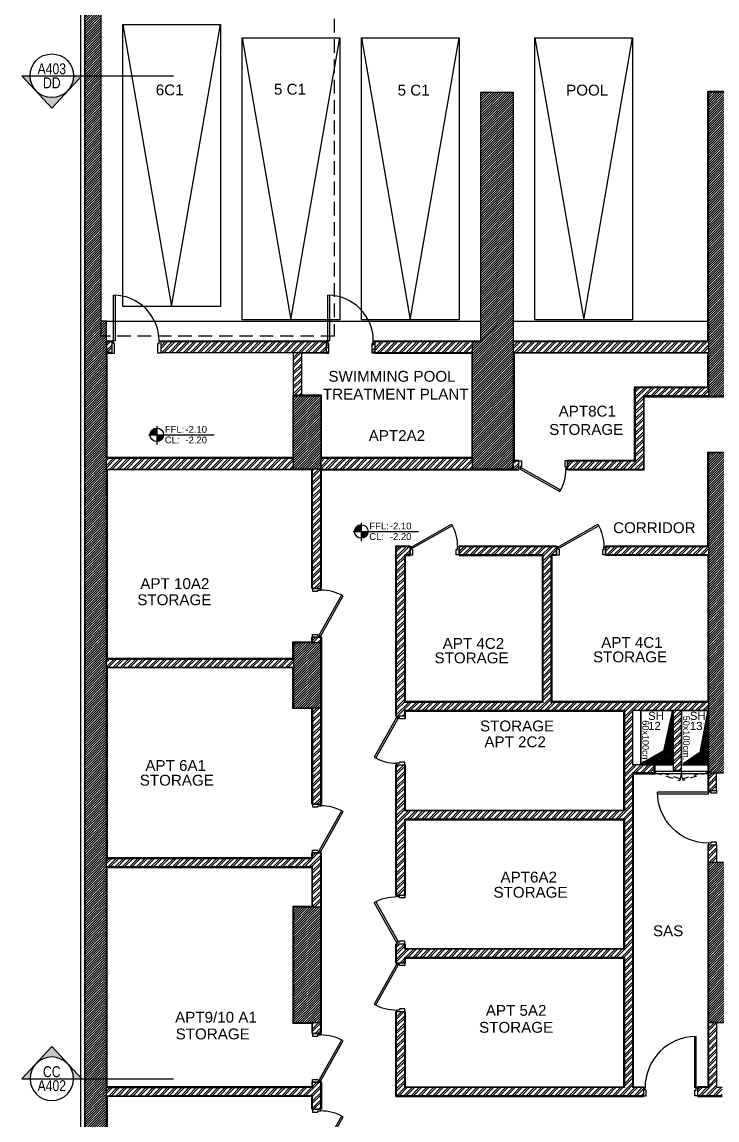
# Model space of a CAD drawing. Header units: inches. Extents: x -1.1 to 43.2, y -10.1 to 58.7.
# Drawn here: x -1.08 to 11.74, y 5.25 to 25.49 of the extents above; entities that cross this region are included whole.
import ezdxf
from ezdxf.enums import TextEntityAlignment as Align

# ---------------------------------------------------------------- set-up
doc = ezdxf.new("R2010")
doc.units = ezdxf.units.IN
doc.header["$MEASUREMENT"] = 0
doc.linetypes.add('HIDDEN', pattern=[0.375, 0.25, -0.125])
doc.linetypes.add('HIDDEN2', pattern=[0.1875, 0.125, -0.0625])
doc.layers.get('0').update_dxf_attribs({"linetype": 'CONTINUOUS'})
for name, color, linetype in [('A-ANNO-LEVL', 3, 'CONTINUOUS'), ('A-ANNO-SECT-TAG', 7, 'CONTINUOUS'), ('A-AREAS', 6, 'CONTINUOUS'), ('A-Door', 1, 'CONTINUOUS'), ('A-FLOR-STRS', 40, 'CONTINUOUS'), ('A-FURNITURE', 30, 'CONTINUOUS'), ('A-HATCH-CONC', 8, 'CONTINUOUS'), ('A-HATCH-WALL', 8, 'CONTINUOUS'), ('a-hidden', 7, 'HIDDEN'), ('A-PARK-TXT', 3, 'CONTINUOUS'), ('A-PLASTER', 8, 'CONTINUOUS'), ('A-PORTE', 1, 'CONTINUOUS'), ('a-shaft', 250, 'CONTINUOUS'), ('A-STOR-TXT', 3, 'CONTINUOUS'), ('a-text', 3, 'CONTINUOUS'), ('A-WALL', 4, 'CONTINUOUS'), ('Parcelle$0$N-PLOT', 5, 'CONTINUOUS'), ('S-BASEMENT 2$0$A-SHAFT-BASEMENT 2', 8, 'CONTINUOUS'), ('S-BASEMENT 2$0$A-STR BASEMENT 2', 2, 'CONTINUOUS'), ('S-BASEMENT 2$0$A-STR-BASEMENT 3', 2, 'CONTINUOUS')]:
    doc.layers.add(name, color=color, linetype=linetype)
doc.styles.add('A100-STEXT', font='ARIAL.TTF', dxfattribs={"height": 0.25})
doc.styles.add('Arial', font='ARIAL.TTF', dxfattribs={"width": 0.8})
doc.styles.add('BLOCK', font='ARIAL.TTF', dxfattribs={"width": 0.8, "height": 0.25})
pattern_1 = [(45, (-338376.54673, -23743.37172), (-0.066291260736, 0.066291260736), []), (45, (-338376.50254, -23743.37172), (-0.066291260736, 0.066291260736), [])]
pattern_2 = [(45, (-338376.546732, -23743.371716), (-0.022097086912, 0.022097086912), [])]

# ---------------------------------------------------------------- blocks, each defined once
blk = doc.blocks.new('P100E18D')
at = {"layer": 'A-PORTE'}
for p, q in [((1.015, 0.06), (0.075, 0.06)), ((0.075, 0.03), (0.075, 0.06)), ((0.075, 0.03), (1.015, 0.03))]:
    blk.add_line(p, q, dxfattribs=at)
for points in [[(-0.075, 0.95), (0.025, 0.95), (0.025, 0.97), (0.075, 0.97), (0.075, 1), (-0.075, 1)], [(-0.075, 0.05), (0.025, 0.05), (0.025, 0.03), (0.075, 0.03), (0.075, 0), (-0.075, 0)]]:
    blk.add_lwpolyline(points, close=True, dxfattribs=at)
blk.add_arc((0.075, 0.03), 0.94, 0, 90, dxfattribs=at)
blk = doc.blocks.new('LVTAG_P')
for p, q in [((-0.00301, 0), (0.02113, 0)), ((0, 0.00314), (0, -0.00353))]:
    blk.add_line(p, q)
at = {"const_width": 0.0025}
for points in [[(0, 0.00125, 0.414214), (-0.00125, 0, 1)], [(0, -0.00125, 0.414214), (0.00125, 0, 1)]]:
    blk.add_lwpolyline(points, format="xyb", dxfattribs=at)
blk.add_circle((0, 0), 0.0025)
at = {"style": 'BLOCK'}
for s, p in [('FFL:', (0.00297, 0.00076)), ('CL:', (0.00294, -0.00312))]:
    blk.add_text(s, height=0.0025, dxfattribs=at).set_placement(p)
for p in [(0.01054, 0.00076), (0.01054, -0.00313)]:
    blk.add_attdef('+00.00', p, '', height=0.0025, dxfattribs=at)
blk = doc.blocks.new('S-BASEMENT 2')
at = {"layer": 'S-BASEMENT 2$0$A-SHAFT-BASEMENT 2'}
for points in [[(10.328, 11.8), (10.928, 11.8), (10.928, 12.8), (10.328, 12.8)], [(11.078, 11.8), (11.578, 11.8), (11.578, 12.8), (11.078, 12.8)]]:
    blk.add_lwpolyline(points, close=True, dxfattribs=at)
at = {"layer": 'S-BASEMENT 2$0$A-STR BASEMENT 2'}
for points in [[(12.078, 24.2), (11.578, 24.2), (11.578, 18.6), (12.078, 18.6)], [(4.428, 17.25), (3.928, 17.25), (3.928, 18.6), (4.428, 18.6)], [(15.778, 11.65), (15.778, 17.55), (11.578, 17.55), (11.578, 11.65), (11.878, 11.65), (11.878, 17.25), (15.478, 17.25), (15.478, 11.65)], [(3.928, 14.05), (3.928, 12.85), (4.428, 12.85), (4.428, 14.05)], [(11.578, 7.55), (11.578, 7.05), (11.878, 7.05), (11.878, 7.55), (15.478, 7.55), (15.478, 7.05), (15.778, 7.05), (15.778, 7.55), (15.778, 7.55), (15.778, 10), (15.453, 10), (15.053, 10), (15.053, 9.75), (15.478, 9.75), (15.478, 7.85), (11.878, 7.85), (11.878, 9.75), (12.303, 9.75), (12.303, 10), (11.878, 10), (11.578, 10)], [(3.928, 7.05), (4.428, 7.05), (4.428, 9.175), (3.928, 9.175)]]:
    blk.add_lwpolyline(points, close=True, dxfattribs=at)
at = {"layer": 'S-BASEMENT 2$0$A-STR-BASEMENT 3'}
blk.add_lwpolyline([(0.078, 0.9), (38.908, 0.9, 0.414214), (41.008, 3), (41.008, 55.455, 0.422955), (38.846, 57.554), (0.078, 56.4)], format="xyb", close=True, dxfattribs=at)
for points in [[(0.479, 4.4), (0.479, 19.98), (0.378, 19.98), (0.378, 35.05), (0.479, 35.05), (0.479, 47.455)], [(7.228, 19.6), (7.378, 19.6), (7.378, 24.2), (7.978, 24.2), (7.978, 17.25), (7.228, 17.25), (7.228, 19.6)]]:
    blk.add_lwpolyline(points, dxfattribs=at)
blk = doc.blocks.new('P100E21.5D')
at = {"layer": 'A-PORTE'}
for p, q in [((0.03, 0.2), (0.03, 1.14)), ((0.06, 1.14), (0.06, 0.2)), ((0.03, 0.2), (0, 0.2)), ((0, 0.2), (0, 0.05)), ((0, 0.05), (0.05, 0.05)), ((0.06, 0.2), (0.02, 0.2)), ((0.03, 0.15), (0.03, 0.2)), ((0.05, 0.15), (0.03, 0.15)), ((0.05, 0.05), (0.05, 0.15)), ((0.95, 0.05), (0.95, 0.15)), ((0.95, 0.15), (0.97, 0.15)), ((1, 0.05), (0.95, 0.05)), ((0.97, 0.2), (1, 0.2)), ((0.97, 0.15), (0.97, 0.2)), ((1, 0.2), (1, 0.05))]:
    blk.add_line(p, q, dxfattribs=at)
blk.add_arc((0.03, 0.2), 0.94, 0, 90, dxfattribs=at)
blk = doc.blocks.new('SCT_TAG_D')
h = blk.add_hatch(color=256)
h.paths.add_polyline_path([(0, -0.00742), (-0.00685, 0), (-0.005, 0, 0.755389), (0.00425, -0.00263), (0.00442, -0.00263)])
h.paths.add_polyline_path([(0.00442, -0.00263), (0.00425, -0.00263, 0.139348), (0.005, 0), (0.00685, 0)])
for p, q in [((-0.00685, 0), (0.00685, 0)), ((-0.00685, 0), (0, -0.00742)), ((0.00685, 0), (0, -0.00742)), ((0.00685, 0), (0.02788, 0))]:
    blk.add_line(p, q)
blk.add_circle((0, 0), 0.005)
at = {"color": 7, "style": 'BLOCK', "width": 0.8}
for tag, p in [('DWG', (0, 0.00159)), ('SCT.NO.', (0, -0.00163))]:
    blk.add_attdef(tag, text='', height=0.0025, dxfattribs=at).set_placement(p, align=Align.MIDDLE)
blk = doc.blocks.new('A$C1FD23355')
at = {"layer": 'A-ANNO-SECT-TAG', "ltscale": 4, "xscale": 80.38159024602294, "yscale": 80.38159024602294, "zscale": 80.38159024602294}
blk.add_blockref('SCT_TAG_D', (-0.529, 24.501), dxfattribs=at).add_auto_attribs({'DWG': 'A403', 'SCT.NO.': 'DD'})
at = {"layer": 'A-ANNO-SECT-TAG', "ltscale": 4}
ref = blk.add_blockref('SCT_TAG_D', (-0.529, 6.013), dxfattribs=dict(at, xscale=-80.38159024602321, yscale=80.38159024602321, zscale=80.38159024602321, rotation=180))
ref.add_attrib('DWG', 'A402', dxfattribs={"layer": '0', "color": 7, "height": 0.201, "style": 'BLOCK', "width": 0.8}).set_placement((-0.529, 5.886), align=Align.MIDDLE)
ref.add_attrib('SCT.NO.', 'CC', dxfattribs={"layer": '0', "color": 7, "height": 0.201, "style": 'BLOCK', "width": 0.8}).set_placement((-0.529, 6.144), align=Align.MIDDLE)
blk = doc.blocks.new('P90E18H')
at = {"layer": 'A-PORTE'}
for p, q in [((-0.165, -0.03), (-0.165, 0)), ((-0.165, 0), (-0.015, 0)), ((-0.015, 0), (-0.015, -0.05)), ((-0.165, -0.03), (-0.578, -0.762)), ((-0.551, -0.776), (-0.139, -0.045)), ((-0.139, -0.045), (-0.165, -0.03)), ((-0.115, -0.03), (-0.165, -0.03)), ((-0.115, -0.05), (-0.115, -0.03)), ((-0.015, -0.05), (-0.115, -0.05)), ((-0.165, -0.87), (-0.165, -0.9)), ((-0.115, -0.87), (-0.165, -0.87)), ((-0.165, -0.9), (-0.015, -0.9)), ((-0.015, -0.85), (-0.115, -0.85)), ((-0.115, -0.85), (-0.115, -0.87)), ((-0.015, -0.9), (-0.015, -0.85))]:
    blk.add_line(p, q, dxfattribs=at)
blk.add_arc((-0.165, -0.03), 0.84, 240.5855, 270, dxfattribs=at)
blk = doc.blocks.new('P90E23D')
at = {"layer": 'A-PORTE'}
for p, q in [((0, 0), (0.05, 0)), ((0, -0.23), (0, 0)), ((0.05, 0), (0.05, -0.18)), ((0.9, 0), (0.85, 0)), ((0.85, 0), (0.85, -0.18)), ((0.9, -0.23), (0.9, 0)), ((0.05, -0.18), (0.03, -0.18)), ((0.03, -0.18), (0.03, -0.23)), ((0.85, -0.18), (0.87, -0.18)), ((0.87, -0.18), (0.87, -0.23)), ((0.03, -0.23), (0, -0.23)), ((0.84, -1.07), (0.84, -0.23)), ((0.84, -0.23), (0.88, -0.23)), ((0.87, -0.23), (0.87, -1.07)), ((0.87, -0.23), (0.9, -0.23))]:
    blk.add_line(p, q, dxfattribs=at)
blk.add_arc((0.87, -0.23), 0.84, 180, 270, dxfattribs=at)

msp = doc.modelspace()

# ---------------------------------------------------------------- hatches: boundary and pattern name
at = {"layer": 'A-HATCH-CONC'}
h = msp.add_hatch(dxfattribs=at)
h.set_pattern_fill('ANSI31', color=256, scale=0.25, style=0)
h.set_pattern_definition(pattern_2)
h.paths.add_polyline_path([(0.47837, 1.2), (0.47837, 0.9), (0.07837, 0.9), (0.07837, 56.39987), (0.47837, 56.41178), (0.47837, 56.11164), (0.37837, 56.10867), (0.37837, 1.2)])
h = msp.add_hatch(dxfattribs=at)
h.set_pattern_fill('ANSI31', color=256, scale=0.25, style=0)
h.set_pattern_definition(pattern_2)
edge = h.paths.add_edge_path()
edge.add_line((40.60837, 36.956), (41.00183, 37.44526))
edge.add_line((41.00183, 37.44526), (41.00837, 37.44526))
edge.add_line((41.00837, 37.44526), (41.00837, 3))
edge.add_arc((38.90837, 3), 2.1, 272.865836, 360, ccw=False)
edge.add_line((39.01336, 0.90263), (38.86932, 0.9))
edge.add_line((38.86932, 0.9), (0.47837, 0.9))
edge.add_line((0.47837, 0.9), (0.47837, 1.2))
edge.add_line((0.47837, 1.2), (38.90837, 1.2))
edge.add_arc((38.90837, 3), 1.8, 270, 360)
edge.add_line((40.70837, 3), (40.70837, 3.5))
edge.add_line((40.70837, 3.5), (39.71837, 3.5))
edge.add_line((39.71837, 3.5), (39.71837, 4.05))
edge.add_line((39.71837, 4.05), (40.45837, 4.05))
edge.add_line((40.45837, 4.05), (40.45837, 18.3))
edge.add_line((40.45837, 18.3), (40.70837, 18.3))
edge.add_line((40.70837, 18.3), (40.70837, 22.15))
edge.add_line((40.70837, 22.15), (40.70837, 22.94))
edge.add_line((40.70837, 22.94), (40.60837, 22.94))
edge.add_line((40.60837, 22.94), (40.60837, 36.956))
h = msp.add_hatch(dxfattribs=at)
h.set_pattern_fill('ANSI31', color=256, scale=0.25, style=0)
h.set_pattern_definition(pattern_2)
h.paths.add_polyline_path([(7.97837, 24.2), (7.37837, 24.2), (7.37837, 20.15658), (7.97837, 20.15658)])
h.paths.add_polyline_path([(7.97837, 20.15658), (7.37837, 20.15658), (7.37837, 19.6), (7.22837, 19.6), (7.22837, 17.25), (7.97837, 17.25)])
h = msp.add_hatch(dxfattribs=at)
h.set_pattern_fill('ANSI31', color=256, scale=0.25, style=0)
h.paths.add_polyline_path([(12.07837, 24.2), (11.57837, 24.2), (11.57837, 18.6), (12.07837, 18.6)])
h = msp.add_hatch(dxfattribs=at)
h.set_pattern_fill('ANSI31', color=256, scale=0.25, style=0)
h.paths.add_polyline_path([(0.37837, 1.2), (0.47837, 1.2), (0.4784, 3.5), (0.8784, 3.5), (0.8784, 4.4), (0.4784, 4.4), (0.47837, 19.98), (0.37837, 19.98)])
h = msp.add_hatch(dxfattribs=at)
h.set_pattern_fill('ANSI31', color=256, scale=0.25, style=0)
h.paths.add_polyline_path([(4.42837, 18.6), (3.92837, 18.6), (3.92837, 17.25), (4.42837, 17.25)])
h = msp.add_hatch(dxfattribs=at)
h.set_pattern_fill('ANSI31', color=256, scale=0.25, style=0)
h.paths.add_polyline_path([(15.77837, 17.55), (11.57837, 17.55), (11.57837, 11.65), (11.87837, 11.65), (11.87837, 17.25), (15.47837, 17.25), (15.47837, 11.65), (15.77837, 11.65)])
h = msp.add_hatch(dxfattribs=at)
h.set_pattern_fill('ANSI31', color=256, scale=0.25, style=0)
h.paths.add_polyline_path([(4.42837, 14.05), (3.92837, 14.05), (3.92837, 12.85), (4.42837, 12.85)])
h = msp.add_hatch(dxfattribs=at)
h.set_pattern_fill('ANSI31', color=256, scale=0.25, style=0)
h.paths.add_polyline_path([(15.77837, 10), (15.05337, 10), (15.05337, 9.75), (15.47837, 9.75), (15.47837, 7.85), (11.87837, 7.85), (11.87837, 9.75), (12.30337, 9.75), (12.30337, 10), (11.57837, 10), (11.57837, 7.05), (11.87837, 7.05), (11.87837, 7.55), (12.30337, 7.55), (15.47837, 7.55), (15.47837, 7.25), (15.47837, 7.05), (15.77837, 7.05)])
h = msp.add_hatch(dxfattribs=at)
h.set_pattern_fill('ANSI31', color=256, scale=0.25, style=0)
h.paths.add_polyline_path([(4.42837, 9.175), (3.92837, 9.175), (3.92837, 7.05), (4.42837, 7.05)])
at = {"layer": 'A-HATCH-WALL'}
h = msp.add_hatch(dxfattribs=at)
h.set_pattern_fill('ANSI32', color=256, scale=0.25, style=0)
h.paths.add_polyline_path([(0.47837, 19.4), (0.57837, 19.4), (0.57837, 19.6), (0.47837, 19.6)])
h = msp.add_hatch(dxfattribs=at)
h.set_pattern_fill('ANSI32', color=256, scale=0.25, style=0)
h.set_pattern_definition(pattern_1)
h.paths.add_polyline_path([(4.57837, 19.4), (4.57837, 19.565), (4.55837, 19.565), (4.55837, 19.6), (1.47837, 19.6), (1.47837, 19.4)])
h.paths.add_polyline_path([(5.37837, 19.565), (5.37837, 19.4), (7.22837, 19.4), (7.22837, 19.6), (5.39837, 19.6), (5.39837, 19.565)])
h = msp.add_hatch(dxfattribs=at)
h.set_pattern_fill('ANSI32', color=256, scale=0.25, style=0)
h.paths.add_polyline_path([(11.57837, 18.75), (10.22837, 18.75), (10.22837, 17.4), (8.97837, 17.4), (8.97837, 17.25), (10.37837, 17.25), (10.37837, 18.6), (11.57837, 18.6)])
h.paths.add_polyline_path([(8.07837, 17.4), (7.97837, 17.4), (7.97837, 17.25), (8.07837, 17.25)])
h.paths.add_polyline_path([(11.57837, 19.6), (7.97837, 19.6), (7.97837, 19.4), (11.57837, 19.4)])
h = msp.add_hatch(dxfattribs=at)
h.set_pattern_fill('ANSI32', color=256, scale=0.25, style=0)
h.paths.add_polyline_path([(3.92837, 18.615), (4.07837, 18.615), (4.07837, 19.385), (3.92837, 19.385)])
h.paths.add_polyline_path([(2.92706, 19.37639), (3.60765, 19.37639), (3.60765, 18.99611), (2.92706, 18.99611)], flags=9)
h = msp.add_hatch(dxfattribs=at)
h.set_pattern_fill('ANSI32', color=256, scale=0.25, style=0)
h.set_pattern_definition(pattern_1)
h.paths.add_polyline_path([(3.92837, 17.45), (0.47837, 17.45), (0.47837, 17.25), (3.92837, 17.25)])
h = msp.add_hatch(dxfattribs=at)
h.set_pattern_fill('ANSI32', color=256, scale=0.25, style=0)
h.set_pattern_definition(pattern_1)
h.paths.add_polyline_path([(7.22837, 17.45), (4.42837, 17.45), (4.42837, 17.25), (7.22837, 17.25)])
h = msp.add_hatch(dxfattribs=at)
h.set_pattern_fill('ANSI32', color=256, scale=0.25, style=0)
h.set_pattern_definition(pattern_1)
h.paths.add_polyline_path([(4.42837, 17.25), (4.27837, 17.25), (4.27837, 15.05), (4.42837, 15.05)])
h = msp.add_hatch(dxfattribs=at)
h.set_pattern_fill('ANSI32', color=256, scale=0.25, style=0)
h.set_pattern_definition(pattern_1)
h.paths.add_polyline_path([(8.77837, 15.82), (6.97837, 15.82), (6.97837, 15.67), (8.52837, 15.67), (8.52837, 12.95), (5.97837, 12.95), (5.97837, 15.67), (6.07837, 15.67), (6.07837, 15.82), (5.82837, 15.82), (5.82837, 12.7), (5.97837, 12.7), (5.97837, 12.8), (10.02837, 12.8), (10.02837, 10.95), (5.97837, 10.95), (5.97837, 11.8), (5.82837, 11.8), (5.82837, 9.4), (5.97837, 9.4), (5.97837, 10.8), (10.02837, 10.8), (10.02837, 8.4), (5.97837, 8.4), (5.97837, 8.5), (5.82837, 8.5), (5.82837, 8.15), (5.97837, 8.15), (5.97837, 8.25), (10.02837, 8.25), (10.02837, 5.85), (5.97837, 5.85), (5.97837, 7.25), (5.82837, 7.25), (5.82837, 5.7), (10.37837, 5.7), (10.37837, 5.85), (10.17837, 5.85), (10.17837, 11.65), (10.57837, 11.65), (10.57837, 11.8), (10.17837, 11.8), (10.17837, 12.8), (11.57837, 12.8), (11.57837, 12.95), (10.02837, 12.95), (8.67837, 12.95), (8.67837, 15.67), (8.77837, 15.67)])
h = msp.add_hatch(dxfattribs=at)
h.set_pattern_fill('ANSI32', color=256, scale=0.25, style=0)
h.set_pattern_definition(pattern_1)
h.paths.add_polyline_path([(11.57837, 15.82), (9.67837, 15.82), (9.67837, 15.67), (11.57837, 15.67)])
h = msp.add_hatch(dxfattribs=at)
h.set_pattern_fill('ANSI32', color=256, scale=0.25, style=0)
h.set_pattern_definition(pattern_1)
h.paths.add_polyline_path([(4.42837, 14.15), (4.27837, 14.15), (4.27837, 14.05), (4.42837, 14.05)])
h = msp.add_hatch(dxfattribs=at)
h.set_pattern_fill('ANSI32', color=256, scale=0.25, style=0)
h.set_pattern_definition(pattern_1)
h.paths.add_polyline_path([(3.92837, 13.75), (0.47837, 13.75), (0.47837, 13.6), (3.92837, 13.6)])
h = msp.add_hatch(dxfattribs=at)
h.set_pattern_fill('ANSI32', color=256, scale=0.25, style=0)
h.set_pattern_definition(pattern_1)
h.paths.add_polyline_path([(4.42837, 12.85), (4.27837, 12.85), (4.27837, 11.075), (4.42837, 11.075)])
h = msp.add_hatch(dxfattribs=at)
h.set_pattern_fill('ANSI32', color=256, scale=0.25, style=0)
h.set_pattern_definition(pattern_1)
h.paths.add_polyline_path([(11.07837, 12.8), (10.92837, 12.8), (10.92837, 11.7), (11.07837, 11.7)])
h = msp.add_hatch(dxfattribs=at)
h.set_pattern_fill('ANSI32', color=256, scale=0.25, style=0)
h.paths.add_polyline_path([(11.72837, 11.65), (11.57837, 11.65), (11.57837, 11.325), (11.72837, 11.325)])
h.paths.add_polyline_path([(11.72837, 10.325), (11.57837, 10.325), (11.57837, 10), (11.72837, 10)])
h = msp.add_hatch(dxfattribs=at)
h.set_pattern_fill('ANSI32', color=256, scale=0.25, style=0)
h.set_pattern_definition(pattern_1)
h.paths.add_polyline_path([(4.42837, 10.175), (4.27837, 10.175), (4.27837, 10.075), (0.47837, 10.075), (0.47837, 9.925), (4.27837, 9.925), (4.27837, 9.175), (4.42837, 9.175)])
h = msp.add_hatch(dxfattribs=at)
h.set_pattern_fill('ANSI32', color=256, scale=0.25, style=0)
h.set_pattern_definition(pattern_1)
h.paths.add_polyline_path([(4.42837, 7.05), (4.27837, 7.05), (4.27837, 6.85), (4.42837, 6.85)])
h = msp.add_hatch(dxfattribs=at)
h.set_pattern_fill('ANSI32', color=256, scale=0.25, style=0)
h.set_pattern_definition(pattern_1)
h.paths.add_polyline_path([(11.72837, 7.05), (11.57837, 7.05), (11.57837, 5.85), (11.37837, 5.85), (11.37837, 5.7), (11.82837, 5.7), (11.82837, 5.85), (11.72837, 5.85)])
h = msp.add_hatch(dxfattribs=at)
h.set_pattern_fill('ANSI32', color=256, scale=0.25, style=0)
h.set_pattern_definition(pattern_1)
h.paths.add_polyline_path([(4.42837, 5.95), (4.27837, 5.95), (4.27837, 5.85), (0.47837, 5.85), (0.47837, 5.7), (3.92837, 5.7), (4.27837, 5.7), (4.27837, 5.45), (4.42837, 5.45)])
at = {"layer": 'a-shaft'}
h = msp.add_hatch(dxfattribs=at)
h.set_pattern_fill('_USER,_O', color=256, scale=0.02, angle=315, pattern_type=0)
h.set_pattern_definition([(315.0000000324, (-338382.292895, -23743.371907), (0.0141421356157, 0.0141421356317), [])])
h.paths.add_polyline_path([(10.75157, 12.05647), (10.32837, 11.82), (10.90837, 11.82), (10.90837, 12.78)])
h = msp.add_hatch(dxfattribs=at)
h.set_pattern_fill('_USER,_O', color=256, scale=0.02, angle=315, pattern_type=0)
h.set_pattern_definition([(315, (-338376.546732, -23743.371716), (0.0141421356237, 0.0141421356237), [])])
h.paths.add_polyline_path([(11.41632, 12.02661), (11.1115, 11.82), (11.55837, 11.82), (11.55837, 12.78)])

# ---------------------------------------------------------------- linework, layer by layer
at = {"layer": 'A-AREAS'}
msp.add_lwpolyline([(0.07837, 57.30027), (38.81912, 58.4533, -0.4229554), (41.90837, 55.45463), (41.90837, 3, -0.41421357), (38.90837, 0), (0.07837, 0)], format="xyb", close=True, dxfattribs=at)
at = {"layer": 'A-Door', "linetype": 'HIDDEN2'}
for points in [[(11.05948, 11.54195), (10.59337, 11.685), (10.58458, 11.65632), (11.0498, 11.51354)], [(11.09726, 11.54195), (11.56337, 11.685), (11.57215, 11.65632), (11.10694, 11.51354)]]:
    msp.add_lwpolyline(points, dxfattribs=at)
at = {"layer": 'A-FLOR-STRS'}
for p, q in [((0.47837, 19.98), (7.37837, 19.98)), ((7.97837, 19.98), (11.57837, 19.98))]:
    msp.add_line(p, q, dxfattribs=at)
at = {"layer": 'A-FURNITURE'}
for points in [[(0.77837, 25.44458), (2.57837, 25.44458), (2.57837, 20.24458), (0.77837, 20.24458)], [(2.97837, 25.2), (4.77837, 25.2), (4.77837, 20), (2.97837, 20)], [(5.17837, 25.2), (6.97837, 25.2), (6.97837, 20), (5.17837, 20)], [(8.37837, 25.2), (10.17837, 25.2), (10.17837, 20), (8.37837, 20)]]:
    msp.add_lwpolyline(points, close=True, dxfattribs=at)
for points in [[(0.77837, 25.44458), (1.67837, 20.24458), (2.57837, 25.44458)], [(2.97837, 25.2), (3.87837, 20), (4.77837, 25.2)], [(5.17837, 25.2), (6.07837, 20), (6.97837, 25.2)], [(8.37837, 25.2), (9.27837, 20), (10.17837, 25.2)]]:
    msp.add_lwpolyline(points, dxfattribs=at)
at = {"layer": 'A-HATCH-WALL'}
msp.add_line((11.72837, 7.05), (11.57837, 7.05), dxfattribs=at)
at = {"layer": 'a-hidden'}
msp.add_lwpolyline([(0.37837, 35.3), (4.67837, 35.3), (4.67837, 19.7), (0.37837, 19.7)], close=True, dxfattribs=at)
at = {"layer": 'A-PLASTER'}
for p, q in [((4.52837, 19.385), (4.07837, 19.385)), ((5.42837, 19.385), (7.21337, 19.385)), ((7.21337, 19.385), (7.21337, 17.465)), ((7.99337, 19.385), (7.99337, 17.415)), ((4.44337, 18.615), (3.91337, 18.615)), ((3.91337, 18.615), (3.91337, 17.465)), ((4.44337, 17.465), (4.44337, 18.615)), ((10.39337, 17.235), (10.39337, 18.585)), ((10.39337, 18.585), (12.17837, 18.585)), ((11.56337, 18.6), (11.56337, 18.585)), ((3.91337, 17.465), (0.49354, 17.465)), ((7.21337, 17.465), (4.44337, 17.465)), ((8.97837, 17.235), (10.39337, 17.235)), ((5.81337, 12.7), (5.81337, 15.835)), ((5.81337, 15.835), (6.07837, 15.835)), ((8.77837, 15.655), (8.69337, 15.655)), ((8.69337, 12.965), (8.69337, 15.655)), ((11.56337, 15.655), (9.67837, 15.655)), ((11.56337, 15.655), (11.56337, 12.965)), ((11.56337, 12.965), (8.69337, 12.965)), ((5.99337, 12.65), (5.99337, 12.785)), ((10.01337, 12.785), (5.99337, 12.785)), ((10.01337, 12.785), (10.01337, 10.965)), ((5.81337, 9.4), (5.81337, 11.8)), ((5.99337, 10.965), (5.99337, 11.8)), ((10.19337, 5.865), (10.19337, 11.635)), ((5.99337, 10.965), (10.01337, 10.965)), ((5.99337, 9.4), (5.99337, 10.785)), ((5.99337, 10.785), (10.01337, 10.785)), ((10.01337, 10.785), (10.01337, 8.415)), ((11.56337, 10.325), (11.56337, 5.865)), ((4.26337, 10.09), (4.26337, 10.175)), ((4.44337, 6.85), (4.44337, 10.175)), ((5.81337, 8.15), (5.81337, 8.5)), ((5.99337, 8.415), (5.99337, 8.5)), ((5.99337, 8.415), (10.01337, 8.415)), ((5.99337, 8.15), (5.99337, 8.235)), ((5.99337, 8.235), (10.01337, 8.235)), ((10.01337, 8.235), (10.01337, 5.865)), ((5.81337, 5.685), (5.81337, 7.25)), ((5.99337, 5.865), (5.99337, 7.25)), ((4.44337, 5.95), (4.44337, 5.45)), ((5.81337, 5.685), (10.37837, 5.685)), ((5.99337, 5.865), (10.01337, 5.865)), ((10.19337, 5.865), (10.37837, 5.865)), ((11.56337, 5.865), (11.37837, 5.865)), ((11.37837, 5.685), (11.82837, 5.685))]:
    msp.add_line(p, q, dxfattribs=at)
for points in [[(7.97837, 19.615), (11.56337, 19.615), (11.56337, 24.215), (15.79337, 24.215), (15.79337, 18.765), (18.14337, 18.765), (18.14337, 18.525)], [(0.47854, 19.615), (0.57837, 19.615)], [(1.47837, 19.615), (4.58837, 19.615)], [(5.39837, 19.615), (7.37837, 19.615)], [(0.49354, 17.465), (0.49354, 19.385), (0.57837, 19.385)], [(8.97837, 17.415), (10.21337, 17.415), (10.21337, 18.765), (11.56337, 18.765), (11.56337, 19.385), (7.99337, 19.385)], [(11.56337, 18.77906), (11.56337, 18.8033)], [(11.56337, 17.565), (13.34337, 17.565), (15.61337, 17.565), (15.61337, 17.625)], [(7.99337, 17.415), (8.07837, 17.415)], [(9.67837, 15.835), (11.56337, 15.835), (11.56337, 17.565), (11.56337, 17.565), (11.56337, 17.565)], [(4.26337, 15.05), (4.26337, 17.235), (0.49354, 17.235), (0.49354, 13.765), (3.91337, 13.765), (3.91337, 14.065), (4.26337, 14.065), (4.26337, 14.15)], [(4.44337, 15.05), (4.44337, 17.235), (8.07837, 17.235)], [(6.97837, 15.835), (8.77837, 15.835)], [(6.97837, 15.655), (8.51337, 15.655), (8.51337, 12.965), (5.99337, 12.965), (5.99337, 15.655), (6.07837, 15.655)], [(4.44337, 14.15), (4.44337, 11.075)], [(4.26337, 11.075), (4.26337, 12.835), (3.91337, 12.835), (3.91337, 13.585), (0.49354, 13.585), (0.49354, 10.09), (4.26337, 10.09)], [(10.19337, 5.865), (10.19337, 11.635), (10.59337, 11.635), (10.59337, 11.8), (10.57837, 11.8)], [(11.57837, 11.8), (11.56337, 11.8), (11.56337, 11.325)], [(4.26337, 5.95), (4.26337, 5.865), (0.49354, 5.865), (0.49354, 9.91), (4.26337, 9.91), (4.26337, 9.19), (3.91337, 9.19), (3.91337, 7.035), (4.26337, 7.035), (4.26337, 6.85)], [(4.26337, 5.45), (4.26337, 5.685), (0.49354, 5.685), (0.49354, 4.415), (0.8934, 4.415), (0.8934, 3.485), (0.49354, 3.485), (0.49354, 1.215), (3.66337, 1.215), (3.66337, 4.415), (4.26337, 4.415), (4.26337, 4.55)]]:
    msp.add_lwpolyline(points, dxfattribs=at)
at = {"layer": 'A-PORTE', "ltscale": 4}
msp.add_line((11.07837, 11.685), (11.07837, 11.635), dxfattribs=at)
at = {"layer": 'A-PORTE'}
msp.add_lwpolyline([(10.59337, 11.685), (11.56337, 11.685), (11.56337, 11.635), (10.59337, 11.635)], close=True, dxfattribs=at)
at = {"layer": 'A-PORTE', "ltscale": 4}
for centre, start, end in [((10.59337, 11.685), 339.410748, 354.114012), ((11.56337, 11.685), 185.885988, 200.589252)]:
    msp.add_arc(centre, 0.48757, start, end, dxfattribs=at)
at = {"layer": 'a-shaft'}
for points in [[(10.32837, 11.82), (10.90837, 11.82), (10.90837, 12.78), (10.75157, 12.05647), (10.32837, 11.82)], [(11.1115, 11.82), (11.55837, 11.82), (11.55837, 12.78), (11.41632, 12.02661), (11.1115, 11.82)]]:
    msp.add_lwpolyline(points, dxfattribs=at)
at = {"layer": 'A-WALL'}
for p, q in [((0.47837, 19.6), (0.47837, 19.4)), ((1.47837, 19.6), (4.55837, 19.6)), ((1.47837, 19.6), (1.47837, 19.4)), ((5.39837, 19.6), (7.22837, 19.6)), ((7.97837, 19.6), (11.57837, 19.6)), ((0.47837, 19.4), (0.57837, 19.4)), ((1.47837, 19.4), (4.57837, 19.4)), ((3.92837, 18.6), (3.92837, 19.4)), ((4.07837, 18.6), (4.07837, 19.4)), ((5.37837, 19.4), (7.22837, 19.4)), ((7.97837, 19.4), (11.57837, 19.4)), ((10.22837, 18.75), (10.22837, 17.4)), ((11.57837, 18.75), (10.22837, 18.75)), ((10.37837, 18.6), (10.37837, 17.25)), ((11.57837, 18.6), (10.37837, 18.6)), ((0.47854, 17.45), (3.92837, 17.45)), ((4.42837, 17.45), (7.22837, 17.45)), ((4.42837, 17.25), (4.42837, 17.45)), ((7.22837, 17.25), (7.22837, 17.45)), ((0.47854, 17.25), (3.92837, 17.25)), ((4.27837, 15.05), (4.27837, 17.25)), ((4.42837, 15.05), (4.42837, 17.25)), ((4.42837, 17.25), (7.22837, 17.25)), ((7.97837, 17.4), (8.07837, 17.4)), ((7.97837, 17.25), (7.97837, 17.4)), ((7.97837, 17.25), (8.07837, 17.25)), ((8.97837, 17.4), (10.22837, 17.4)), ((8.97837, 17.4), (8.97837, 17.25)), ((8.97837, 17.25), (10.37837, 17.25)), ((6.07837, 15.82), (5.82837, 15.82)), ((5.82837, 12.7), (5.82837, 15.82)), ((6.07837, 15.67), (6.07837, 15.82)), ((8.77837, 15.82), (6.97837, 15.82)), ((6.97837, 15.67), (6.97837, 15.82)), ((8.77837, 15.67), (8.77837, 15.82)), ((11.57837, 15.82), (9.67837, 15.82)), ((9.67837, 15.67), (9.67837, 15.82)), ((6.07837, 15.67), (5.97837, 15.67)), ((5.97837, 12.95), (5.97837, 15.67)), ((8.52837, 15.67), (6.97837, 15.67)), ((8.52837, 12.95), (8.52837, 15.67)), ((8.77837, 15.67), (8.67837, 15.67)), ((8.67837, 12.95), (8.67837, 15.67)), ((11.57837, 15.67), (9.67837, 15.67)), ((4.27837, 15.05), (4.42837, 15.05)), ((4.27837, 14.15), (4.42837, 14.15)), ((4.27837, 14.05), (4.27837, 14.15)), ((4.42837, 14.05), (4.42837, 14.15)), ((0.47854, 13.75), (3.92837, 13.75)), ((0.47854, 13.6), (3.92837, 13.6)), ((4.27837, 12.85), (4.27837, 11.075)), ((4.27837, 11.075), (4.27837, 12.85)), ((4.42837, 11.075), (4.42837, 12.85)), ((8.52837, 12.95), (5.97837, 12.95)), ((5.97837, 12.7), (5.97837, 12.8)), ((10.02837, 12.8), (5.97837, 12.8)), ((11.57837, 12.95), (8.67837, 12.95)), ((10.02837, 12.8), (10.02837, 10.95)), ((10.17837, 12.8), (10.17837, 11.8)), ((11.57837, 12.8), (10.17837, 12.8)), ((11.07837, 12.8), (11.57837, 12.8)), ((5.82837, 12.7), (5.97837, 12.7)), ((5.82837, 9.4), (5.82837, 11.8)), ((5.82837, 11.8), (5.97837, 11.8)), ((5.97837, 10.95), (5.97837, 11.8)), ((10.57837, 11.8), (10.17837, 11.8)), ((10.17837, 11.65), (10.17837, 5.85)), ((10.57837, 11.65), (10.17837, 11.65)), ((4.27837, 11.075), (4.42837, 11.075)), ((10.02837, 10.95), (5.97837, 10.95)), ((5.97837, 9.4), (5.97837, 10.8)), ((10.02837, 10.8), (5.97837, 10.8)), ((10.02837, 10.8), (10.02837, 8.4)), ((4.27837, 10.175), (4.42837, 10.175)), ((4.27837, 10.075), (4.27837, 10.175)), ((4.42837, 9.175), (4.42837, 10.175)), ((0.47854, 10.075), (4.27837, 10.075)), ((0.47854, 9.925), (4.27837, 9.925)), ((4.27837, 9.175), (4.27837, 9.925)), ((5.82837, 9.4), (5.97837, 9.4)), ((5.82837, 8.15), (5.82837, 8.5)), ((5.82837, 8.5), (5.97837, 8.5)), ((5.97837, 8.4), (5.97837, 8.5)), ((10.02837, 8.4), (5.97837, 8.4)), ((5.82837, 8.15), (5.97837, 8.15)), ((5.97837, 8.15), (5.97837, 8.25)), ((10.02837, 8.25), (5.97837, 8.25)), ((10.02837, 8.25), (10.02837, 5.85)), ((5.82837, 5.7), (5.82837, 7.25)), ((5.82837, 7.25), (5.97837, 7.25)), ((5.97837, 5.85), (5.97837, 7.25)), ((4.27837, 6.85), (4.27837, 7.05)), ((4.42837, 6.85), (4.42837, 7.05)), ((11.57837, 7.05), (11.57837, 5.85)), ((11.72837, 7.05), (11.72837, 5.85)), ((4.27837, 6.85), (4.42837, 6.85)), ((4.27837, 5.95), (4.42837, 5.95)), ((4.27837, 5.85), (4.27837, 5.95)), ((4.42837, 5.45), (4.42837, 5.95)), ((0.47854, 5.85), (3.92837, 5.85)), ((0.47854, 5.7), (3.92837, 5.7)), ((4.27837, 5.85), (1.32837, 5.85)), ((4.27837, 5.7), (1.32837, 5.7)), ((4.27837, 5.45), (4.27837, 5.7)), ((10.37837, 5.7), (5.82837, 5.7)), ((10.02837, 5.85), (5.97837, 5.85)), ((10.37837, 5.85), (10.17837, 5.85)), ((10.37837, 5.85), (10.37837, 5.7)), ((11.37837, 5.85), (11.37837, 5.7)), ((11.57837, 5.85), (11.37837, 5.85)), ((11.82837, 5.7), (11.37837, 5.7)), ((11.82837, 5.85), (11.72837, 5.85)), ((4.27837, 5.45), (4.42837, 5.45))]:
    msp.add_line(p, q, dxfattribs=at)
msp.add_lwpolyline([(0.47837, 19.6), (0.57837, 19.6), (0.57837, 19.4), (0.47837, 19.4)], close=True, dxfattribs=at)
for points in [[(10.57837, 11.65), (10.57837, 11.8), (10.32837, 11.8), (10.32837, 12.8), (10.92837, 12.8), (10.92837, 11.7), (11.07837, 11.7), (11.07837, 12.8)], [(11.57837, 11.65), (11.57837, 11.325), (11.72837, 11.325), (11.72837, 11.65)], [(11.57837, 10), (11.57837, 10.325), (11.72837, 10.325), (11.72837, 10)]]:
    msp.add_lwpolyline(points, dxfattribs=at)
at = {"layer": 'Parcelle$0$N-PLOT'}
msp.add_lwpolyline([(0, 0), (38.90837, 0, 0.41421356), (41.90837, 3), (41.90837, 55.45463, 0.4229554), (38.81912, 58.4533), (0, 57.29794)], format="xyb", close=True, dxfattribs=at)

# ---------------------------------------------------------------- block references
msp.add_blockref('S-BASEMENT 2', (0, 0))
at = {"layer": 'A-ANNO-LEVL'}
ref = msp.add_blockref('LVTAG_P', (1.40669, 17.88186), dxfattribs=dict(at, xscale=50, yscale=50, zscale=50))
ref.add_attrib('+00.00', '-2.10', (1.93382, 17.9198), dxfattribs={"layer": '0', "height": 0.125, "rotation": 360, "style": 'BLOCK'})
ref.add_attrib('+00.00', '-2.20', (1.93382, 17.72542), dxfattribs={"layer": '0', "height": 0.125, "rotation": 360, "style": 'BLOCK'})
ref = msp.add_blockref('LVTAG_P', (5.1765, 16.1012), dxfattribs=dict(at, xscale=50, yscale=50, zscale=50, rotation=359.9999999999999))
ref.add_attrib('+00.00', '-2.10', (5.70363, 16.13914), dxfattribs={"layer": '0', "height": 0.125, "rotation": 360, "style": 'BLOCK'})
ref.add_attrib('+00.00', '-2.20', (5.70363, 15.94476), dxfattribs={"layer": '0', "height": 0.125, "rotation": 360, "style": 'BLOCK'})
at = {"layer": 'A-ANNO-SECT-TAG'}
msp.add_blockref('A$C1FD23355', (0, 0), dxfattribs=at)
at = {"layer": 'A-PORTE'}
for name, p, rotation in [('P90E23D', (1.47837, 19.385), 180.0000000008012), ('P90E23D', (5.42837, 19.385), 180.0000000008012), ('P90E18H', (8.07837, 17.415), 89.99999999424345), ('P90E18H', (4.26337, 14.15), 180.0000000059247), ('P90E18H', (5.99337, 12.7), 359.9999999991895), ('P90E18H', (4.26337, 10.175), 180.0000000000924), ('P90E18H', (5.99337, 8.15), 359.9999999991895), ('P90E18H', (4.26337, 5.95), 180.0000000000924), ('P100E18D', (11.37837, 5.775), 90.00000000560023), ('P90E18H', (4.26337, 4.55), 179.999999999943)]:
    msp.add_blockref(name, p, dxfattribs=dict(at, rotation=rotation))
at = {"layer": 'A-PORTE', "xscale": -1}
for name, p, rotation in [('P90E18H', (6.07837, 15.655), 89.99999999649393), ('P90E18H', (8.77837, 15.655), 89.99999999287881), ('P100E21.5D', (11.77837, 11.325), 90), ('P90E18H', (5.99337, 8.5), 180.0000000006868)]:
    msp.add_blockref(name, p, dxfattribs=dict(at, rotation=rotation))

# ---------------------------------------------------------------- texts
at = {"layer": 'A-PARK-TXT', "style": 'Arial'}
for s, p in [('6C1', (1.64439, 24.23997)), ('5 C1', (3.86161, 24.25226)), ('5 C1', (6.14173, 24.23586)), ('POOL', (9.34173, 24.23586))]:
    msp.add_text(s, height=0.2, rotation=360, dxfattribs=at).set_placement(p, align=Align.MIDDLE)
at = {"layer": 'A-STOR-TXT', "style": 'Arial'}
for s, p in [('SWIMMING POOL', (5.74332, 18.96026)), ('TREATMENT PLANT', (5.81157, 18.63299)), ('APT8C1', (9.34366, 18.31805)), ('STORAGE', (9.32416, 17.98102)), ('APT2A2', (5.83349, 17.86996)), ('CORRIDOR', (10.58002, 16.17032)), ('APT 10A2', (1.73982, 15.14008)), ('STORAGE', (1.73007, 14.84204)), ('APT 4C2', (7.24446, 14.03717)), ('APT 4C1', (10.1667, 14.05524)), ('STORAGE', (7.20998, 13.77106)), ('STORAGE', (10.13222, 13.78912)), ('STORAGE', (8.0488, 12.51615)), ('APT 2C2', (8.01355, 12.22365)), ('APT 6A1', (1.75518, 11.78802)), ('STORAGE', (1.77528, 11.51619)), ('APT6A2', (8.26434, 9.73024)), ('STORAGE', (8.29691, 9.45037)), ('SAS', (10.8342, 8.74043)), ('APT 5A2', (8.03166, 7.2735)), ('APT9/10 A1', (2.49776, 7.15142)), ('STORAGE', (2.43744, 6.8394)), ('STORAGE', (8.03166, 6.96148))]:
    msp.add_text(s, height=0.2, rotation=360, dxfattribs=at).set_placement(p, align=Align.MIDDLE)
at = {"layer": 'a-text', "style": 'A100-STEXT'}
for s, p in [('SH ', (10.46517, 12.62772)), ('SH ', (11.23447, 12.62772)), ('12', (10.46517, 12.44164)), ('13', (11.23447, 12.44164))]:
    msp.add_text(s, height=0.15, dxfattribs=at).set_placement(p)
for s, p in [('60x100cm.', (10.3591, 12.62072)), ('50x100cm.', (11.10926, 12.70514))]:
    msp.add_text(s, height=0.12, rotation=270, dxfattribs=at).set_placement(p)

doc.saveas('drawing.dxf')
